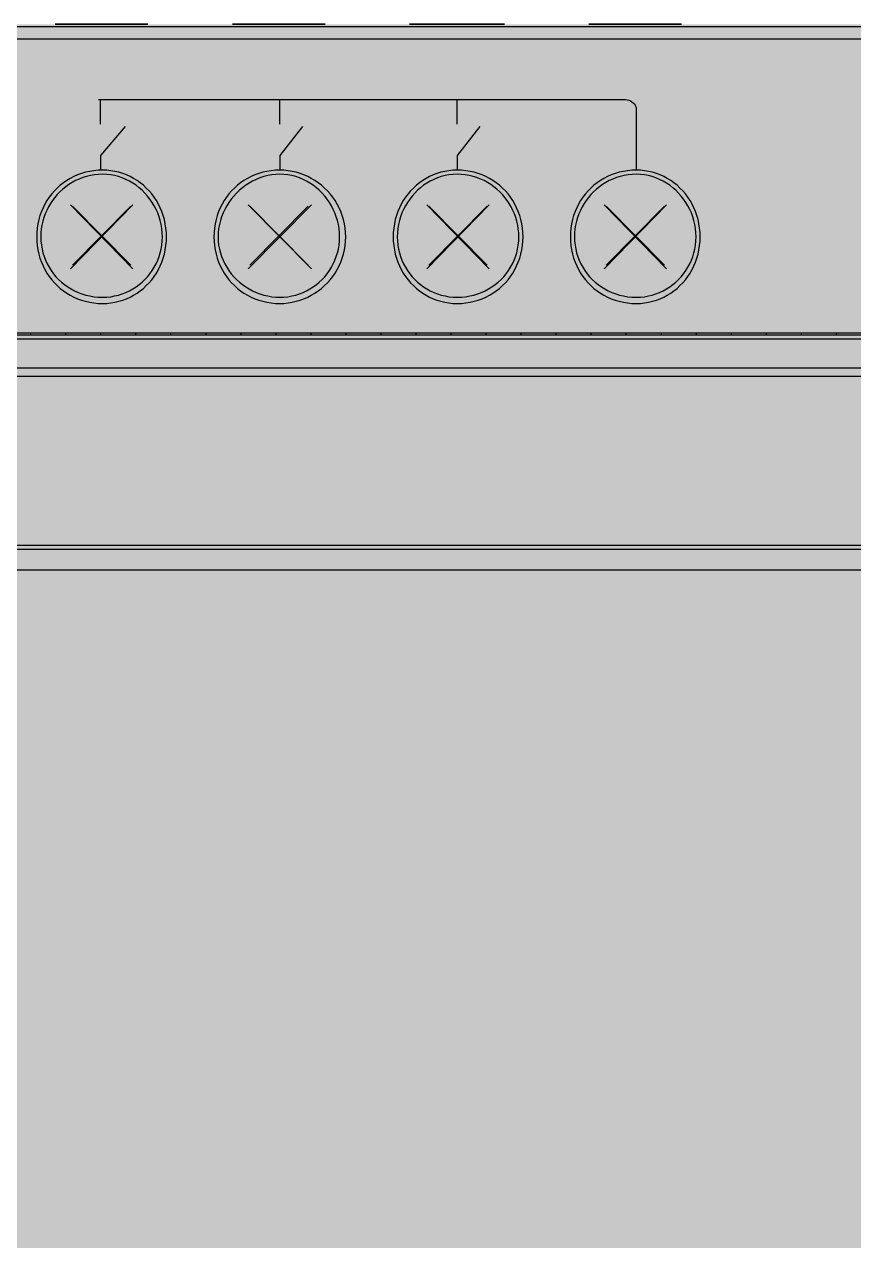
# Model space of a CAD drawing. Header units: millimetres. Extents: x 0 to 966, y -664 to 90.
# Drawn here: x 36.5 to 72, y 38 to 90 of the extents above; entities that cross this region are included whole.
import ezdxf

# ---------------------------------------------------------------- set-up
doc = ezdxf.new("R2010")
doc.units = ezdxf.units.MM
for name, color, linetype in [('HDL_BODY', 7, 'Continuous'), ('HDL_COLOUR', 7, 'Continuous'), ('HDL_DETAIL', 7, 'Continuous'), ('HDL_PRINT', 7, 'Continuous')]:
    doc.layers.add(name, color=color, linetype=linetype)

# ---------------------------------------------------------------- blocks, each defined once
blk = doc.blocks.new('M_MHR17U.1_FRONT')
at = {"layer": 'HDL_BODY', "true_color": 0x202126}
blk.add_hatch(color=250, dxfattribs=at).paths.add_polyline_path([(0, 0), (144, 0), (144, 90), (0, 90)])
at = {"layer": 'HDL_BODY', "true_color": 0x2a2a30}
blk.add_hatch(color=250, dxfattribs=at).paths.add_polyline_path([(0.4, 20.52), (143.6, 20.52), (143.6, 68.31), (0.4, 68.31)])
at = {"layer": 'HDL_COLOUR', "true_color": 0x1a332c}
for points in [[(39.857, 83.763), (39.668, 83.757), (39.483, 83.739), (39.303, 83.71), (39.126, 83.67), (38.954, 83.62), (38.788, 83.559), (38.627, 83.489), (38.471, 83.408), (38.322, 83.319), (38.179, 83.221), (38.042, 83.114), (37.913, 82.999), (37.792, 82.876), (37.678, 82.745), (37.572, 82.608), (37.475, 82.463), (37.386, 82.312), (37.307, 82.155), (37.237, 81.992), (37.177, 81.824), (37.127, 81.65), (37.087, 81.472), (37.059, 81.289), (37.041, 81.102), (37.036, 80.912), (37.041, 80.721), (37.059, 80.534), (37.087, 80.351), (37.127, 80.172), (37.177, 79.998), (37.237, 79.83), (37.307, 79.667), (37.386, 79.51), (37.475, 79.359), (37.572, 79.214), (37.678, 79.077), (37.792, 78.946), (37.913, 78.823), (38.042, 78.708), (38.179, 78.602), (38.322, 78.503), (38.471, 78.414), (38.627, 78.334), (38.788, 78.263), (38.954, 78.203), (39.126, 78.153), (39.303, 78.113), (39.483, 78.084), (39.668, 78.066), (39.857, 78.061), (40.036, 78.066), (40.211, 78.084), (40.384, 78.113), (40.553, 78.153), (40.717, 78.203), (40.878, 78.263), (41.033, 78.334), (41.184, 78.414), (41.329, 78.503), (41.468, 78.602), (41.6, 78.708), (41.727, 78.823), (41.846, 78.946), (41.957, 79.077), (42.061, 79.214), (42.157, 79.359), (42.244, 79.51), (42.323, 79.667), (42.392, 79.83), (42.452, 79.998), (42.501, 80.172), (42.54, 80.351), (42.569, 80.534), (42.586, 80.721), (42.592, 80.912), (42.586, 81.102), (42.569, 81.289), (42.54, 81.472), (42.501, 81.65), (42.452, 81.824), (42.392, 81.992), (42.323, 82.155), (42.244, 82.312), (42.157, 82.463), (42.061, 82.608), (41.957, 82.745), (41.846, 82.876), (41.727, 82.999), (41.6, 83.114), (41.468, 83.221), (41.329, 83.319), (41.184, 83.408), (41.033, 83.489), (40.878, 83.559), (40.717, 83.62), (40.553, 83.67), (40.384, 83.71), (40.211, 83.739), (40.036, 83.757), (39.857, 83.763)], [(47.44, 83.763), (47.252, 83.757), (47.067, 83.739), (46.886, 83.71), (46.709, 83.67), (46.538, 83.62), (46.371, 83.559), (46.21, 83.489), (46.054, 83.408), (45.905, 83.319), (45.762, 83.221), (45.625, 83.114), (45.496, 82.999), (45.375, 82.876), (45.261, 82.745), (45.155, 82.608), (45.058, 82.463), (44.969, 82.312), (44.89, 82.155), (44.82, 81.992), (44.76, 81.824), (44.71, 81.65), (44.671, 81.472), (44.642, 81.289), (44.625, 81.102), (44.619, 80.912), (44.625, 80.721), (44.642, 80.534), (44.671, 80.351), (44.71, 80.172), (44.76, 79.998), (44.82, 79.83), (44.89, 79.667), (44.969, 79.51), (45.058, 79.359), (45.155, 79.214), (45.261, 79.077), (45.375, 78.946), (45.496, 78.823), (45.625, 78.708), (45.762, 78.602), (45.905, 78.503), (46.054, 78.414), (46.21, 78.334), (46.371, 78.263), (46.538, 78.203), (46.709, 78.153), (46.886, 78.113), (47.067, 78.084), (47.252, 78.066), (47.44, 78.061), (47.619, 78.066), (47.796, 78.084), (47.971, 78.113), (48.142, 78.153), (48.31, 78.203), (48.474, 78.263), (48.634, 78.334), (48.788, 78.414), (48.938, 78.503), (49.082, 78.602), (49.22, 78.708), (49.352, 78.823), (49.476, 78.946), (49.593, 79.077), (49.702, 79.214), (49.803, 79.359), (49.895, 79.51), (49.978, 79.667), (50.051, 79.83), (50.115, 79.998), (50.167, 80.172), (50.209, 80.351), (50.24, 80.534), (50.258, 80.721), (50.264, 80.912), (50.258, 81.102), (50.24, 81.289), (50.209, 81.472), (50.167, 81.65), (50.115, 81.824), (50.051, 81.992), (49.978, 82.155), (49.895, 82.312), (49.803, 82.463), (49.702, 82.608), (49.593, 82.745), (49.476, 82.876), (49.352, 82.999), (49.22, 83.114), (49.082, 83.221), (48.938, 83.319), (48.788, 83.408), (48.634, 83.489), (48.474, 83.559), (48.31, 83.62), (48.142, 83.67), (47.971, 83.71), (47.796, 83.739), (47.619, 83.757), (47.44, 83.763)], [(55.026, 83.763), (54.848, 83.757), (54.672, 83.739), (54.499, 83.71), (54.331, 83.67), (54.166, 83.62), (54.005, 83.559), (53.85, 83.489), (53.699, 83.408), (53.555, 83.319), (53.415, 83.221), (53.283, 83.114), (53.157, 82.999), (53.038, 82.876), (52.926, 82.745), (52.822, 82.608), (52.726, 82.463), (52.639, 82.312), (52.56, 82.155), (52.491, 81.992), (52.432, 81.824), (52.382, 81.65), (52.343, 81.472), (52.314, 81.289), (52.297, 81.102), (52.291, 80.912), (52.297, 80.721), (52.314, 80.534), (52.343, 80.351), (52.382, 80.172), (52.432, 79.998), (52.491, 79.83), (52.56, 79.667), (52.639, 79.51), (52.726, 79.359), (52.822, 79.214), (52.926, 79.077), (53.038, 78.946), (53.157, 78.823), (53.283, 78.708), (53.415, 78.602), (53.555, 78.503), (53.699, 78.414), (53.85, 78.334), (54.005, 78.263), (54.166, 78.203), (54.331, 78.153), (54.499, 78.113), (54.672, 78.084), (54.848, 78.066), (55.026, 78.061), (55.215, 78.066), (55.4, 78.084), (55.581, 78.113), (55.757, 78.153), (55.929, 78.203), (56.095, 78.263), (56.257, 78.334), (56.412, 78.414), (56.562, 78.503), (56.705, 78.602), (56.841, 78.708), (56.97, 78.823), (57.092, 78.946), (57.206, 79.077), (57.311, 79.214), (57.409, 79.359), (57.497, 79.51), (57.576, 79.667), (57.646, 79.83), (57.706, 79.998), (57.756, 80.172), (57.796, 80.351), (57.824, 80.534), (57.842, 80.721), (57.848, 80.912), (57.842, 81.102), (57.824, 81.289), (57.796, 81.472), (57.756, 81.65), (57.706, 81.824), (57.646, 81.992), (57.576, 82.155), (57.497, 82.312), (57.409, 82.463), (57.311, 82.608), (57.206, 82.745), (57.092, 82.876), (56.97, 82.999), (56.841, 83.114), (56.705, 83.221), (56.562, 83.319), (56.412, 83.408), (56.257, 83.489), (56.095, 83.559), (55.929, 83.62), (55.757, 83.67), (55.581, 83.71), (55.4, 83.739), (55.215, 83.757), (55.026, 83.763)], [(62.696, 83.763), (62.507, 83.757), (62.322, 83.739), (62.141, 83.71), (61.965, 83.67), (61.793, 83.62), (61.626, 83.559), (61.465, 83.489), (61.31, 83.408), (61.16, 83.319), (61.017, 83.221), (60.881, 83.114), (60.752, 82.999), (60.63, 82.876), (60.516, 82.745), (60.411, 82.608), (60.313, 82.463), (60.225, 82.312), (60.145, 82.155), (60.075, 81.992), (60.015, 81.824), (59.966, 81.65), (59.926, 81.472), (59.898, 81.289), (59.88, 81.102), (59.874, 80.912), (59.88, 80.721), (59.898, 80.534), (59.926, 80.351), (59.966, 80.172), (60.015, 79.998), (60.075, 79.83), (60.145, 79.667), (60.225, 79.51), (60.313, 79.359), (60.411, 79.214), (60.516, 79.077), (60.63, 78.946), (60.752, 78.823), (60.881, 78.708), (61.017, 78.602), (61.16, 78.503), (61.31, 78.414), (61.465, 78.334), (61.626, 78.263), (61.793, 78.203), (61.965, 78.153), (62.141, 78.113), (62.322, 78.084), (62.507, 78.066), (62.696, 78.061), (62.874, 78.066), (63.05, 78.084), (63.223, 78.113), (63.391, 78.153), (63.556, 78.203), (63.716, 78.263), (63.872, 78.334), (64.022, 78.414), (64.167, 78.503), (64.306, 78.602), (64.439, 78.708), (64.565, 78.823), (64.684, 78.946), (64.796, 79.077), (64.9, 79.214), (64.996, 79.359), (65.083, 79.51), (65.162, 79.667), (65.231, 79.83), (65.29, 79.998), (65.34, 80.172), (65.379, 80.351), (65.407, 80.534), (65.425, 80.721), (65.431, 80.912), (65.425, 81.102), (65.407, 81.289), (65.379, 81.472), (65.34, 81.65), (65.29, 81.824), (65.231, 81.992), (65.162, 82.155), (65.083, 82.312), (64.996, 82.463), (64.9, 82.608), (64.796, 82.745), (64.684, 82.876), (64.565, 82.999), (64.439, 83.114), (64.306, 83.221), (64.167, 83.319), (64.022, 83.408), (63.872, 83.489), (63.716, 83.559), (63.556, 83.62), (63.391, 83.67), (63.223, 83.71), (63.05, 83.739), (62.874, 83.757), (62.696, 83.763)], [(39.857, 83.585), (39.679, 83.579), (39.505, 83.562), (39.334, 83.533), (39.168, 83.494), (39.007, 83.444), (38.85, 83.384), (38.699, 83.315), (38.553, 83.237), (38.413, 83.15), (38.279, 83.055), (38.151, 82.951), (38.031, 82.841), (37.917, 82.723), (37.81, 82.599), (37.711, 82.469), (37.62, 82.332), (37.538, 82.19), (37.464, 82.044), (37.399, 81.892), (37.343, 81.737), (37.296, 81.578), (37.259, 81.415), (37.233, 81.25), (37.217, 81.082), (37.211, 80.912), (37.217, 80.735), (37.235, 80.561), (37.263, 80.391), (37.303, 80.225), (37.354, 80.064), (37.414, 79.907), (37.485, 79.755), (37.564, 79.608), (37.654, 79.468), (37.752, 79.333), (37.858, 79.206), (37.973, 79.085), (38.095, 78.972), (38.225, 78.867), (38.362, 78.77), (38.506, 78.681), (38.656, 78.602), (38.812, 78.531), (38.974, 78.471), (39.141, 78.421), (39.313, 78.381), (39.49, 78.352), (39.672, 78.334), (39.857, 78.328), (40.032, 78.334), (40.204, 78.352), (40.372, 78.381), (40.536, 78.421), (40.697, 78.471), (40.852, 78.531), (41.002, 78.602), (41.147, 78.681), (41.287, 78.77), (41.42, 78.867), (41.546, 78.972), (41.666, 79.085), (41.778, 79.206), (41.882, 79.333), (41.979, 79.468), (42.066, 79.608), (42.145, 79.755), (42.215, 79.907), (42.275, 80.064), (42.325, 80.225), (42.364, 80.391), (42.393, 80.561), (42.411, 80.735), (42.416, 80.912), (42.411, 81.089), (42.393, 81.264), (42.364, 81.436), (42.325, 81.605), (42.275, 81.77), (42.215, 81.931), (42.145, 82.087), (42.066, 82.238), (41.979, 82.384), (41.882, 82.524), (41.778, 82.657), (41.666, 82.783), (41.546, 82.902), (41.42, 83.013), (41.287, 83.115), (41.147, 83.209), (41.002, 83.293), (40.852, 83.368), (40.697, 83.432), (40.536, 83.486), (40.372, 83.529), (40.204, 83.56), (40.032, 83.579), (39.857, 83.585)], [(47.44, 83.585), (47.265, 83.579), (47.092, 83.56), (46.922, 83.529), (46.755, 83.486), (46.591, 83.432), (46.432, 83.368), (46.277, 83.293), (46.128, 83.209), (45.984, 83.115), (45.846, 83.013), (45.714, 82.902), (45.59, 82.783), (45.472, 82.657), (45.363, 82.524), (45.262, 82.384), (45.169, 82.238), (45.086, 82.087), (45.012, 81.931), (44.948, 81.77), (44.895, 81.605), (44.853, 81.436), (44.822, 81.264), (44.804, 81.089), (44.797, 80.912), (44.804, 80.735), (44.822, 80.561), (44.853, 80.391), (44.895, 80.225), (44.948, 80.064), (45.012, 79.907), (45.086, 79.755), (45.169, 79.608), (45.262, 79.468), (45.363, 79.333), (45.472, 79.206), (45.59, 79.085), (45.714, 78.972), (45.846, 78.867), (45.984, 78.77), (46.128, 78.681), (46.277, 78.602), (46.432, 78.531), (46.591, 78.471), (46.755, 78.421), (46.922, 78.381), (47.092, 78.352), (47.265, 78.334), (47.44, 78.328), (47.615, 78.334), (47.787, 78.352), (47.955, 78.381), (48.12, 78.421), (48.28, 78.471), (48.435, 78.531), (48.586, 78.602), (48.731, 78.681), (48.87, 78.77), (49.003, 78.867), (49.129, 78.972), (49.249, 79.085), (49.361, 79.206), (49.465, 79.333), (49.562, 79.468), (49.649, 79.608), (49.728, 79.755), (49.798, 79.907), (49.858, 80.064), (49.908, 80.225), (49.947, 80.391), (49.976, 80.561), (49.994, 80.735), (50, 80.912), (49.994, 81.089), (49.976, 81.264), (49.947, 81.436), (49.908, 81.605), (49.858, 81.77), (49.798, 81.931), (49.728, 82.087), (49.649, 82.238), (49.562, 82.384), (49.465, 82.524), (49.361, 82.657), (49.249, 82.783), (49.129, 82.902), (49.003, 83.013), (48.87, 83.115), (48.731, 83.209), (48.586, 83.293), (48.435, 83.368), (48.28, 83.432), (48.12, 83.486), (47.955, 83.529), (47.787, 83.56), (47.615, 83.579), (47.44, 83.585)], [(55.026, 83.585), (54.851, 83.579), (54.679, 83.56), (54.51, 83.529), (54.346, 83.486), (54.185, 83.432), (54.03, 83.368), (53.879, 83.293), (53.734, 83.209), (53.595, 83.115), (53.462, 83.013), (53.336, 82.902), (53.216, 82.783), (53.104, 82.657), (53, 82.524), (52.904, 82.384), (52.816, 82.238), (52.737, 82.087), (52.668, 81.931), (52.608, 81.77), (52.558, 81.605), (52.519, 81.436), (52.49, 81.264), (52.473, 81.089), (52.467, 80.912), (52.473, 80.735), (52.49, 80.561), (52.519, 80.391), (52.558, 80.225), (52.608, 80.064), (52.668, 79.907), (52.737, 79.755), (52.816, 79.608), (52.904, 79.468), (53, 79.333), (53.104, 79.206), (53.216, 79.085), (53.336, 78.972), (53.462, 78.867), (53.595, 78.77), (53.734, 78.681), (53.879, 78.602), (54.03, 78.531), (54.185, 78.471), (54.346, 78.421), (54.51, 78.381), (54.679, 78.352), (54.851, 78.334), (55.026, 78.328), (55.211, 78.334), (55.393, 78.352), (55.57, 78.381), (55.742, 78.421), (55.909, 78.471), (56.071, 78.531), (56.227, 78.602), (56.377, 78.681), (56.52, 78.77), (56.657, 78.867), (56.787, 78.972), (56.909, 79.085), (57.023, 79.206), (57.13, 79.333), (57.228, 79.468), (57.316, 79.608), (57.396, 79.755), (57.467, 79.907), (57.527, 80.063), (57.577, 80.225), (57.617, 80.391), (57.646, 80.561), (57.663, 80.735), (57.669, 80.912), (57.664, 81.082), (57.647, 81.25), (57.621, 81.415), (57.584, 81.578), (57.538, 81.737), (57.482, 81.892), (57.417, 82.044), (57.343, 82.19), (57.261, 82.332), (57.17, 82.468), (57.071, 82.599), (56.965, 82.723), (56.851, 82.841), (56.731, 82.951), (56.603, 83.055), (56.469, 83.15), (56.329, 83.237), (56.184, 83.315), (56.032, 83.384), (55.876, 83.444), (55.715, 83.494), (55.549, 83.533), (55.378, 83.562), (55.204, 83.579), (55.026, 83.585)], [(62.696, 83.585), (62.518, 83.579), (62.343, 83.562), (62.173, 83.533), (62.007, 83.494), (61.846, 83.444), (61.689, 83.384), (61.538, 83.315), (61.392, 83.237), (61.252, 83.15), (61.118, 83.055), (60.99, 82.951), (60.869, 82.841), (60.755, 82.723), (60.649, 82.599), (60.55, 82.468), (60.459, 82.332), (60.377, 82.19), (60.303, 82.044), (60.237, 81.892), (60.181, 81.737), (60.135, 81.578), (60.098, 81.415), (60.072, 81.25), (60.055, 81.082), (60.05, 80.912), (60.056, 80.735), (60.073, 80.561), (60.102, 80.391), (60.142, 80.225), (60.192, 80.063), (60.253, 79.907), (60.323, 79.755), (60.403, 79.608), (60.492, 79.468), (60.59, 79.333), (60.697, 79.206), (60.811, 79.085), (60.934, 78.972), (61.064, 78.867), (61.201, 78.77), (61.344, 78.681), (61.495, 78.602), (61.651, 78.531), (61.813, 78.471), (61.98, 78.421), (62.152, 78.381), (62.329, 78.352), (62.51, 78.334), (62.696, 78.328), (62.871, 78.334), (63.042, 78.352), (63.211, 78.381), (63.375, 78.421), (63.535, 78.471), (63.691, 78.531), (63.841, 78.602), (63.986, 78.681), (64.125, 78.77), (64.258, 78.867), (64.385, 78.972), (64.504, 79.085), (64.617, 79.206), (64.721, 79.333), (64.817, 79.468), (64.905, 79.608), (64.984, 79.755), (65.054, 79.907), (65.114, 80.063), (65.163, 80.225), (65.203, 80.391), (65.232, 80.561), (65.249, 80.735), (65.255, 80.912), (65.249, 81.089), (65.232, 81.264), (65.203, 81.436), (65.163, 81.605), (65.114, 81.77), (65.054, 81.931), (64.984, 82.087), (64.905, 82.238), (64.817, 82.384), (64.721, 82.524), (64.617, 82.657), (64.504, 82.783), (64.385, 82.902), (64.258, 83.013), (64.125, 83.115), (63.986, 83.209), (63.841, 83.293), (63.691, 83.368), (63.535, 83.432), (63.375, 83.486), (63.211, 83.529), (63.042, 83.56), (62.871, 83.579), (62.696, 83.585)]]:
    blk.add_hatch(color=250, dxfattribs=at).paths.add_polyline_path(points)
at = {"layer": 'HDL_COLOUR', "true_color": 0x9ea4a8}
for points in [[(41.759, 80.912), (41.742, 81.172), (41.692, 81.428), (41.611, 81.675), (41.498, 81.909), (41.357, 82.126), (41.189, 82.323), (40.998, 82.495), (40.786, 82.64), (40.558, 82.755), (40.317, 82.839), (40.068, 82.89), (39.814, 82.907), (39.56, 82.89), (39.31, 82.839), (39.07, 82.755), (38.841, 82.64), (38.63, 82.495), (38.439, 82.323), (38.271, 82.126), (38.13, 81.909), (38.017, 81.675), (37.935, 81.428), (37.886, 81.172), (37.869, 80.912), (37.886, 80.651), (37.935, 80.395), (38.017, 80.148), (38.13, 79.914), (38.271, 79.697), (38.439, 79.5), (38.63, 79.328), (38.841, 79.183), (39.07, 79.068), (39.31, 78.984), (39.56, 78.933), (39.814, 78.916), (40.068, 78.933), (40.317, 78.984), (40.558, 79.068), (40.786, 79.183), (40.998, 79.328), (41.189, 79.5), (41.357, 79.697), (41.498, 79.914), (41.611, 80.148), (41.692, 80.395), (41.742, 80.651)], [(41.636, 80.957), (41.62, 81.197), (41.574, 81.433), (41.497, 81.661), (41.392, 81.877), (41.259, 82.077), (41.102, 82.258), (40.923, 82.416), (40.725, 82.55), (40.511, 82.657), (40.285, 82.734), (40.052, 82.781), (39.814, 82.797), (39.576, 82.781), (39.342, 82.734), (39.117, 82.657), (38.903, 82.55), (38.705, 82.416), (38.526, 82.258), (38.368, 82.077), (38.236, 81.877), (38.131, 81.661), (38.054, 81.433), (38.008, 81.197), (37.992, 80.957), (38.008, 80.717), (38.054, 80.48), (38.131, 80.253), (38.236, 80.037), (38.368, 79.837), (38.526, 79.656), (38.705, 79.497), (38.903, 79.363), (39.117, 79.257), (39.342, 79.179), (39.576, 79.132), (39.814, 79.117), (40.052, 79.132), (40.285, 79.179), (40.511, 79.257), (40.725, 79.363), (40.923, 79.497), (41.102, 79.656), (41.259, 79.837), (41.392, 80.037), (41.497, 80.253), (41.574, 80.48), (41.62, 80.717)], [(49.418, 80.912), (49.401, 81.172), (49.35, 81.428), (49.267, 81.675), (49.153, 81.909), (49.009, 82.126), (48.839, 82.323), (48.644, 82.495), (48.43, 82.64), (48.198, 82.755), (47.953, 82.839), (47.7, 82.89), (47.442, 82.907), (47.184, 82.89), (46.93, 82.839), (46.685, 82.755), (46.454, 82.64), (46.239, 82.495), (46.044, 82.323), (45.874, 82.126), (45.73, 81.909), (45.616, 81.675), (45.533, 81.428), (45.483, 81.172), (45.466, 80.912), (45.483, 80.651), (45.533, 80.395), (45.616, 80.148), (45.73, 79.914), (45.874, 79.697), (46.044, 79.5), (46.239, 79.328), (46.454, 79.183), (46.685, 79.068), (46.93, 78.984), (47.184, 78.933), (47.442, 78.916), (47.7, 78.933), (47.953, 78.984), (48.198, 79.068), (48.43, 79.183), (48.644, 79.328), (48.839, 79.5), (49.009, 79.697), (49.153, 79.914), (49.267, 80.148), (49.35, 80.395), (49.401, 80.651)], [(49.219, 80.957), (49.204, 81.197), (49.157, 81.433), (49.081, 81.661), (48.975, 81.877), (48.843, 82.077), (48.686, 82.258), (48.507, 82.416), (48.309, 82.55), (48.095, 82.657), (47.87, 82.734), (47.636, 82.781), (47.398, 82.797), (47.161, 82.781), (46.927, 82.734), (46.702, 82.657), (46.488, 82.55), (46.29, 82.416), (46.111, 82.258), (45.954, 82.077), (45.822, 81.877), (45.716, 81.661), (45.64, 81.433), (45.593, 81.197), (45.578, 80.957), (45.593, 80.717), (45.64, 80.48), (45.716, 80.253), (45.822, 80.037), (45.954, 79.837), (46.111, 79.656), (46.29, 79.497), (46.488, 79.363), (46.702, 79.257), (46.927, 79.179), (47.161, 79.132), (47.398, 79.117), (47.636, 79.132), (47.87, 79.179), (48.095, 79.257), (48.309, 79.363), (48.507, 79.497), (48.686, 79.656), (48.843, 79.837), (48.975, 80.037), (49.081, 80.253), (49.157, 80.48), (49.204, 80.717)], [(57.014, 80.912), (56.997, 81.172), (56.948, 81.428), (56.866, 81.675), (56.754, 81.909), (56.612, 82.126), (56.445, 82.323), (56.253, 82.495), (56.042, 82.64), (55.814, 82.755), (55.573, 82.839), (55.323, 82.89), (55.069, 82.907), (54.816, 82.89), (54.566, 82.839), (54.325, 82.755), (54.097, 82.64), (53.885, 82.495), (53.694, 82.323), (53.526, 82.126), (53.385, 81.909), (53.273, 81.675), (53.191, 81.428), (53.141, 81.172), (53.125, 80.912), (53.141, 80.651), (53.191, 80.395), (53.273, 80.148), (53.385, 79.914), (53.526, 79.697), (53.694, 79.5), (53.885, 79.328), (54.097, 79.183), (54.325, 79.068), (54.566, 78.984), (54.816, 78.933), (55.069, 78.916), (55.323, 78.933), (55.573, 78.984), (55.814, 79.068), (56.042, 79.183), (56.253, 79.328), (56.445, 79.5), (56.612, 79.697), (56.754, 79.914), (56.866, 80.148), (56.948, 80.395), (56.997, 80.651)], [(56.889, 80.957), (56.873, 81.197), (56.827, 81.433), (56.75, 81.661), (56.645, 81.877), (56.512, 82.077), (56.355, 82.258), (56.176, 82.416), (55.978, 82.55), (55.765, 82.657), (55.539, 82.734), (55.306, 82.781), (55.068, 82.797), (54.83, 82.781), (54.597, 82.734), (54.371, 82.657), (54.157, 82.55), (53.959, 82.416), (53.78, 82.258), (53.623, 82.077), (53.491, 81.877), (53.386, 81.661), (53.309, 81.433), (53.263, 81.197), (53.247, 80.957), (53.263, 80.717), (53.309, 80.48), (53.386, 80.253), (53.491, 80.037), (53.623, 79.837), (53.78, 79.656), (53.959, 79.497), (54.157, 79.363), (54.371, 79.257), (54.597, 79.179), (54.83, 79.132), (55.068, 79.117), (55.306, 79.132), (55.539, 79.179), (55.765, 79.257), (55.978, 79.363), (56.176, 79.497), (56.355, 79.656), (56.512, 79.837), (56.645, 80.037), (56.75, 80.253), (56.827, 80.48), (56.873, 80.717)], [(64.597, 80.912), (64.581, 81.172), (64.531, 81.428), (64.449, 81.675), (64.337, 81.909), (64.195, 82.126), (64.028, 82.323), (63.836, 82.495), (63.625, 82.64), (63.397, 82.755), (63.156, 82.839), (62.906, 82.89), (62.652, 82.907), (62.399, 82.89), (62.149, 82.839), (61.908, 82.755), (61.68, 82.64), (61.469, 82.495), (61.277, 82.323), (61.11, 82.126), (60.968, 81.909), (60.856, 81.675), (60.774, 81.428), (60.724, 81.172), (60.708, 80.912), (60.724, 80.651), (60.774, 80.395), (60.856, 80.148), (60.968, 79.914), (61.11, 79.697), (61.277, 79.5), (61.469, 79.328), (61.68, 79.183), (61.908, 79.068), (62.149, 78.984), (62.399, 78.933), (62.652, 78.916), (62.906, 78.933), (63.156, 78.984), (63.397, 79.068), (63.625, 79.183), (63.836, 79.328), (64.028, 79.5), (64.195, 79.697), (64.337, 79.914), (64.449, 80.148), (64.531, 80.395), (64.581, 80.651)], [(64.474, 80.957), (64.459, 81.197), (64.412, 81.433), (64.336, 81.661), (64.23, 81.877), (64.098, 82.077), (63.941, 82.258), (63.762, 82.416), (63.563, 82.55), (63.35, 82.657), (63.124, 82.734), (62.89, 82.781), (62.652, 82.797), (62.415, 82.781), (62.181, 82.734), (61.955, 82.657), (61.742, 82.55), (61.543, 82.416), (61.364, 82.258), (61.207, 82.077), (61.075, 81.877), (60.969, 81.661), (60.893, 81.433), (60.846, 81.197), (60.831, 80.957), (60.846, 80.716), (60.893, 80.48), (60.969, 80.253), (61.075, 80.037), (61.207, 79.837), (61.364, 79.656), (61.543, 79.497), (61.742, 79.363), (61.955, 79.257), (62.181, 79.179), (62.415, 79.132), (62.652, 79.117), (62.89, 79.132), (63.124, 79.179), (63.35, 79.257), (63.563, 79.363), (63.762, 79.497), (63.941, 79.656), (64.098, 79.837), (64.23, 80.037), (64.336, 80.253), (64.412, 80.48), (64.459, 80.716)]]:
    blk.add_hatch(color=253, dxfattribs=at).paths.add_polyline_path(points)
at = {"layer": 'HDL_PRINT', "true_color": 0xdee1e9}
h = blk.add_hatch(color=254, dxfattribs=at)
h.paths.add_polyline_path([(40.036, 72.536), (40.036, 72.981), (39.152, 72.981), (39.152, 73.249), (40.036, 74.584), (40.211, 74.584), (40.211, 73.249), (40.476, 73.249), (40.476, 72.981), (40.211, 72.981), (40.211, 72.536), (40.036, 72.536)])
h.paths.add_polyline_path([(40.036, 73.249), (40.036, 74.139), (39.327, 73.249), (40.036, 73.249)])
for points in [[(46.735, 73.068), (47, 73.068), (47.005, 73.031), (47.019, 72.993), (47.042, 72.955), (47.07, 72.916), (47.104, 72.878), (47.14, 72.839), (47.178, 72.801), (47.215, 72.768), (47.253, 72.745), (47.29, 72.73), (47.328, 72.72), (47.366, 72.715), (47.403, 72.714), (47.44, 72.713), (47.478, 72.714), (47.517, 72.715), (47.555, 72.72), (47.593, 72.73), (47.63, 72.745), (47.668, 72.768), (47.705, 72.801), (47.738, 72.838), (47.771, 72.882), (47.801, 72.93), (47.828, 72.979), (47.851, 73.029), (47.868, 73.077), (47.88, 73.121), (47.884, 73.158), (47.88, 73.221), (47.868, 73.277), (47.851, 73.326), (47.828, 73.37), (47.801, 73.41), (47.771, 73.447), (47.738, 73.482), (47.705, 73.516), (47.668, 73.554), (47.63, 73.59), (47.593, 73.623), (47.555, 73.651), (47.517, 73.674), (47.478, 73.688), (47.44, 73.694), (47.403, 73.689), (47.366, 73.676), (47.328, 73.658), (47.29, 73.639), (47.253, 73.621), (47.215, 73.609), (47.178, 73.604), (47.145, 73.598), (47.119, 73.584), (47.099, 73.562), (47.079, 73.534), (47.058, 73.501), (47.033, 73.464), (47, 73.426), (46.824, 73.516), (47, 74.584), (47.97, 74.584), (47.97, 74.316), (47.178, 74.316), (47.089, 73.781), (47.132, 73.814), (47.182, 73.838), (47.237, 73.854), (47.294, 73.864), (47.348, 73.869), (47.398, 73.871), (47.44, 73.871), (47.507, 73.867), (47.572, 73.856), (47.635, 73.838), (47.695, 73.815), (47.751, 73.788), (47.802, 73.758), (47.846, 73.726), (47.884, 73.694), (47.939, 73.661), (47.987, 73.622), (48.029, 73.578), (48.065, 73.529), (48.094, 73.478), (48.117, 73.423), (48.133, 73.366), (48.142, 73.308), (48.145, 73.249), (48.142, 73.189), (48.134, 73.129), (48.12, 73.069), (48.102, 73.01), (48.08, 72.95), (48.055, 72.891), (48.028, 72.832), (47.999, 72.772), (47.97, 72.713), (47.911, 72.683), (47.853, 72.655), (47.794, 72.627), (47.735, 72.602), (47.677, 72.58), (47.618, 72.562), (47.559, 72.548), (47.5, 72.539), (47.44, 72.536), (47.374, 72.536), (47.31, 72.537), (47.247, 72.54), (47.188, 72.547), (47.132, 72.557), (47.081, 72.573), (47.037, 72.594), (47, 72.623), (46.947, 72.679), (46.906, 72.73), (46.873, 72.778), (46.846, 72.823), (46.824, 72.868), (46.804, 72.913), (46.784, 72.961), (46.762, 73.012), (46.735, 73.068)], [(62.08, 72.536), (62.08, 74.584), (62.344, 74.584), (62.344, 72.713), (63.315, 72.713), (63.315, 72.536), (62.08, 72.536)]]:
    blk.add_hatch(color=254, dxfattribs=at).paths.add_polyline_path(points)
h = blk.add_hatch(color=254, dxfattribs=at)
h.paths.add_polyline_path([(55.642, 74.049), (55.467, 74.049), (55.429, 74.093), (55.404, 74.135), (55.389, 74.173), (55.381, 74.202), (55.378, 74.222), (55.377, 74.229), (55.339, 74.261), (55.301, 74.284), (55.264, 74.3), (55.226, 74.309), (55.188, 74.314), (55.151, 74.316), (55.113, 74.316), (55.069, 74.316), (55.025, 74.316), (54.981, 74.316), (54.937, 74.316), (54.892, 74.316), (54.848, 74.316), (54.843, 74.279), (54.828, 74.241), (54.807, 74.203), (54.779, 74.164), (54.746, 74.126), (54.71, 74.087), (54.672, 74.049), (54.672, 74.012), (54.672, 73.967), (54.672, 73.916), (54.672, 73.86), (54.672, 73.799), (54.672, 73.736), (54.672, 73.67), (54.672, 73.604), (54.677, 73.637), (54.692, 73.663), (54.714, 73.684), (54.742, 73.703), (54.775, 73.723), (54.811, 73.748), (54.848, 73.781), (54.886, 73.786), (54.924, 73.799), (54.962, 73.816), (55, 73.836), (55.038, 73.853), (55.075, 73.866), (55.113, 73.871), (55.178, 73.867), (55.243, 73.856), (55.306, 73.838), (55.366, 73.815), (55.422, 73.788), (55.472, 73.758), (55.516, 73.726), (55.553, 73.694), (55.583, 73.634), (55.612, 73.575), (55.639, 73.516), (55.664, 73.456), (55.686, 73.396), (55.705, 73.337), (55.719, 73.277), (55.728, 73.218), (55.732, 73.158), (55.731, 73.121), (55.73, 73.077), (55.727, 73.029), (55.72, 72.979), (55.71, 72.93), (55.694, 72.882), (55.672, 72.838), (55.642, 72.801), (55.604, 72.763), (55.566, 72.725), (55.529, 72.687), (55.491, 72.649), (55.453, 72.611), (55.415, 72.573), (55.377, 72.536), (55.339, 72.531), (55.301, 72.518), (55.264, 72.5), (55.226, 72.481), (55.188, 72.464), (55.151, 72.451), (55.113, 72.446), (55.036, 72.448), (54.964, 72.456), (54.898, 72.47), (54.837, 72.489), (54.782, 72.513), (54.732, 72.542), (54.687, 72.577), (54.647, 72.617), (54.612, 72.663), (54.583, 72.713), (54.535, 72.769), (54.497, 72.83), (54.467, 72.895), (54.445, 72.964), (54.429, 73.036), (54.418, 73.111), (54.412, 73.188), (54.409, 73.266), (54.407, 73.346), (54.407, 73.426), (54.409, 73.543), (54.415, 73.652), (54.425, 73.752), (54.438, 73.845), (54.454, 73.931), (54.472, 74.01), (54.492, 74.083), (54.513, 74.149), (54.536, 74.21), (54.559, 74.266), (54.583, 74.316), (54.642, 74.372), (54.701, 74.422), (54.76, 74.465), (54.819, 74.501), (54.878, 74.531), (54.937, 74.554), (54.995, 74.571), (55.054, 74.581), (55.113, 74.584), (55.174, 74.58), (55.229, 74.568), (55.278, 74.551), (55.322, 74.528), (55.362, 74.501), (55.398, 74.471), (55.433, 74.439), (55.467, 74.406), (55.525, 74.373), (55.568, 74.338), (55.599, 74.301), (55.62, 74.261), (55.633, 74.217), (55.64, 74.168), (55.642, 74.112), (55.642, 74.049)])
h.paths.add_polyline_path([(54.672, 73.158), (54.672, 73.12), (54.674, 73.082), (54.679, 73.044), (54.689, 73.006), (54.705, 72.967), (54.728, 72.929), (54.761, 72.891), (54.768, 72.884), (54.784, 72.864), (54.804, 72.835), (54.825, 72.798), (54.841, 72.757), (54.848, 72.713), (54.892, 72.713), (54.937, 72.713), (54.981, 72.713), (55.025, 72.713), (55.069, 72.713), (55.113, 72.713), (55.151, 72.714), (55.188, 72.715), (55.226, 72.72), (55.264, 72.73), (55.301, 72.745), (55.339, 72.768), (55.377, 72.801), (55.407, 72.835), (55.429, 72.87), (55.445, 72.907), (55.456, 72.947), (55.462, 72.991), (55.465, 73.04), (55.467, 73.096), (55.467, 73.158), (55.467, 73.221), (55.465, 73.277), (55.462, 73.326), (55.456, 73.37), (55.445, 73.41), (55.429, 73.447), (55.407, 73.482), (55.377, 73.516), (55.339, 73.549), (55.301, 73.572), (55.264, 73.587), (55.226, 73.597), (55.188, 73.601), (55.151, 73.603), (55.113, 73.604), (55.042, 73.603), (54.981, 73.601), (54.928, 73.597), (54.881, 73.587), (54.838, 73.572), (54.799, 73.549), (54.761, 73.516), (54.732, 73.482), (54.71, 73.447), (54.694, 73.41), (54.683, 73.37), (54.677, 73.326), (54.673, 73.277), (54.672, 73.221), (54.672, 73.158)])
at = {"layer": 'HDL_DETAIL', "color": 251, "true_color": 0x52555c}
for points in [[(37.83, 90), (37.838, 90), (37.859, 90), (37.895, 90), (37.944, 90), (38.007, 90), (38.083, 90), (38.172, 90), (38.274, 90), (38.388, 90), (38.514, 90), (38.651, 90), (38.8, 90), (38.918, 90), (39.039, 90), (39.163, 90), (39.29, 90), (39.419, 90), (39.55, 90), (39.682, 90), (39.814, 90), (39.946, 90), (40.078, 90), (40.208, 90), (40.337, 90), (40.464, 90), (40.588, 90), (40.71, 90), (40.827, 90), (40.976, 90), (41.114, 90), (41.24, 90), (41.354, 90), (41.455, 90), (41.544, 90), (41.621, 90), (41.683, 90), (41.733, 90), (41.769, 90), (41.79, 90), (41.797, 90)], [(41.797, 90), (41.79, 90), (41.769, 90), (41.733, 90), (41.683, 90), (41.621, 90), (41.544, 90), (41.455, 90), (41.354, 90), (41.24, 90), (41.114, 90), (40.976, 90), (40.827, 90), (40.71, 90), (40.588, 90), (40.464, 90), (40.337, 90), (40.208, 90), (40.078, 90), (39.946, 90), (39.814, 90), (39.682, 90), (39.55, 90), (39.419, 90), (39.29, 90), (39.163, 90), (39.039, 90), (38.918, 90), (38.8, 90), (38.651, 90), (38.514, 90), (38.388, 90), (38.274, 90), (38.172, 90), (38.083, 90), (38.007, 90), (37.944, 90), (37.895, 90), (37.859, 90), (37.838, 90), (37.83, 90)], [(45.413, 90), (45.421, 90), (45.442, 90), (45.478, 90), (45.527, 90), (45.59, 90), (45.666, 90), (45.755, 90), (45.857, 90), (45.971, 90), (46.097, 90), (46.234, 90), (46.384, 90), (46.501, 90), (46.622, 90), (46.747, 90), (46.874, 90), (47.003, 90), (47.133, 90), (47.265, 90), (47.397, 90), (47.529, 90), (47.661, 90), (47.791, 90), (47.92, 90), (48.047, 90), (48.172, 90), (48.293, 90), (48.41, 90), (48.559, 90), (48.697, 90), (48.823, 90), (48.937, 90), (49.039, 90), (49.128, 90), (49.204, 90), (49.267, 90), (49.316, 90), (49.352, 90), (49.373, 90), (49.381, 90)], [(49.381, 90), (49.373, 90), (49.352, 90), (49.316, 90), (49.267, 90), (49.204, 90), (49.128, 90), (49.039, 90), (48.937, 90), (48.823, 90), (48.697, 90), (48.559, 90), (48.41, 90), (48.293, 90), (48.172, 90), (48.047, 90), (47.92, 90), (47.791, 90), (47.661, 90), (47.529, 90), (47.397, 90), (47.265, 90), (47.133, 90), (47.003, 90), (46.874, 90), (46.747, 90), (46.622, 90), (46.501, 90), (46.384, 90), (46.234, 90), (46.097, 90), (45.971, 90), (45.857, 90), (45.755, 90), (45.666, 90), (45.59, 90), (45.527, 90), (45.478, 90), (45.442, 90), (45.421, 90), (45.413, 90)], [(52.997, 90), (53.006, 90), (53.032, 90), (53.075, 90), (53.134, 90), (53.207, 90), (53.294, 90), (53.394, 90), (53.506, 90), (53.629, 90), (53.763, 90), (53.905, 90), (54.056, 90), (54.173, 90), (54.291, 90), (54.411, 90), (54.532, 90), (54.654, 90), (54.777, 90), (54.901, 90), (55.025, 90), (55.149, 90), (55.272, 90), (55.395, 90), (55.517, 90), (55.639, 90), (55.759, 90), (55.877, 90), (55.993, 90), (56.144, 90), (56.287, 90), (56.42, 90), (56.543, 90), (56.655, 90), (56.755, 90), (56.842, 90), (56.916, 90), (56.974, 90), (57.017, 90), (57.044, 90), (57.053, 90)], [(57.053, 90), (57.044, 90), (57.017, 90), (56.974, 90), (56.916, 90), (56.842, 90), (56.755, 90), (56.655, 90), (56.543, 90), (56.42, 90), (56.287, 90), (56.144, 90), (55.993, 90), (55.877, 90), (55.759, 90), (55.639, 90), (55.517, 90), (55.395, 90), (55.272, 90), (55.149, 90), (55.025, 90), (54.901, 90), (54.777, 90), (54.654, 90), (54.532, 90), (54.411, 90), (54.291, 90), (54.173, 90), (54.056, 90), (53.905, 90), (53.763, 90), (53.629, 90), (53.506, 90), (53.394, 90), (53.294, 90), (53.207, 90), (53.134, 90), (53.075, 90), (53.032, 90), (53.006, 90), (52.997, 90)], [(60.669, 90), (60.676, 90), (60.698, 90), (60.733, 90), (60.783, 90), (60.846, 90), (60.922, 90), (61.011, 90), (61.112, 90), (61.226, 90), (61.352, 90), (61.49, 90), (61.639, 90), (61.757, 90), (61.878, 90), (62.002, 90), (62.129, 90), (62.258, 90), (62.389, 90), (62.52, 90), (62.652, 90), (62.785, 90), (62.916, 90), (63.047, 90), (63.176, 90), (63.303, 90), (63.427, 90), (63.548, 90), (63.666, 90), (63.815, 90), (63.953, 90), (64.079, 90), (64.193, 90), (64.294, 90), (64.383, 90), (64.459, 90), (64.522, 90), (64.572, 90), (64.607, 90), (64.629, 90), (64.636, 90)], [(64.636, 90), (64.629, 90), (64.607, 90), (64.572, 90), (64.522, 90), (64.459, 90), (64.383, 90), (64.294, 90), (64.193, 90), (64.079, 90), (63.953, 90), (63.815, 90), (63.666, 90), (63.548, 90), (63.427, 90), (63.303, 90), (63.176, 90), (63.047, 90), (62.916, 90), (62.785, 90), (62.652, 90), (62.52, 90), (62.389, 90), (62.258, 90), (62.129, 90), (62.002, 90), (61.878, 90), (61.757, 90), (61.639, 90), (61.49, 90), (61.352, 90), (61.226, 90), (61.112, 90), (61.011, 90), (60.922, 90), (60.846, 90), (60.783, 90), (60.733, 90), (60.698, 90), (60.676, 90), (60.669, 90)], [(4.497, 89.91), (139.503, 89.91)], [(5.026, 89.377), (138.973, 89.377)], [(39.681, 86.791), (62.169, 86.791), (62.24, 86.787), (62.31, 86.774), (62.378, 86.753), (62.443, 86.725), (62.503, 86.689), (62.557, 86.647), (62.603, 86.598), (62.642, 86.543), (62.671, 86.482), (62.689, 86.417), (62.696, 86.346), (62.696, 83.763)], [(39.771, 85.723), (39.771, 86.791)], [(47.44, 85.723), (47.44, 86.791)], [(55.026, 85.723), (55.026, 86.791)], [(40.827, 85.633), (39.771, 84.385), (39.771, 83.763)], [(48.41, 85.633), (47.44, 84.385), (47.44, 83.763)], [(55.993, 85.633), (55.026, 84.385), (55.026, 83.763)], [(5.467, 76.812), (138.533, 76.812)], [(5.467, 76.722), (138.533, 76.722)], [(5.467, 76.545), (138.533, 76.545)], [(36.771, 76.812), (36.771, 76.722)], [(38.271, 76.812), (38.271, 76.722)], [(39.771, 76.812), (39.771, 76.722)], [(41.268, 76.812), (41.268, 76.722)], [(42.768, 76.812), (42.768, 76.722)], [(44.268, 76.812), (44.268, 76.722)], [(45.765, 76.812), (45.765, 76.722)], [(47.265, 76.812), (47.265, 76.722)], [(48.764, 76.812), (48.764, 76.722)], [(50.264, 76.812), (50.264, 76.722)], [(51.761, 76.812), (51.761, 76.722)], [(53.261, 76.812), (53.261, 76.722)], [(54.761, 76.812), (54.761, 76.722)], [(56.258, 76.812), (56.258, 76.722)], [(57.758, 76.812), (57.758, 76.722)], [(59.258, 76.812), (59.258, 76.722)], [(60.755, 76.812), (60.755, 76.722)], [(62.255, 76.812), (62.255, 76.722)], [(63.755, 76.812), (63.755, 76.722)], [(65.255, 76.812), (65.255, 76.722)], [(66.752, 76.812), (66.752, 76.722)], [(68.252, 76.812), (68.252, 76.722)], [(69.752, 76.812), (69.752, 76.722)], [(71.249, 76.812), (71.249, 76.722)], [(138.533, 75.297), (5.467, 75.297)], [(138.533, 74.942), (5.467, 74.942)], [(1.234, 67.724), (142.765, 67.724)], [(142.589, 67.544), (1.411, 67.544)], [(142.5, 66.653), (1.499, 66.653)]]:
    blk.add_lwpolyline(points, dxfattribs=at)
for points in [[(39.857, 83.763), (39.668, 83.757), (39.483, 83.739), (39.303, 83.71), (39.126, 83.67), (38.954, 83.62), (38.788, 83.559), (38.627, 83.489), (38.471, 83.408), (38.322, 83.319), (38.179, 83.221), (38.042, 83.114), (37.913, 82.999), (37.792, 82.876), (37.678, 82.745), (37.572, 82.608), (37.475, 82.463), (37.386, 82.312), (37.307, 82.155), (37.237, 81.992), (37.177, 81.824), (37.127, 81.65), (37.087, 81.472), (37.059, 81.289), (37.041, 81.102), (37.036, 80.912), (37.041, 80.721), (37.059, 80.534), (37.087, 80.351), (37.127, 80.172), (37.177, 79.998), (37.237, 79.83), (37.307, 79.667), (37.386, 79.51), (37.475, 79.359), (37.572, 79.214), (37.678, 79.077), (37.792, 78.946), (37.913, 78.823), (38.042, 78.708), (38.179, 78.602), (38.322, 78.503), (38.471, 78.414), (38.627, 78.334), (38.788, 78.263), (38.954, 78.203), (39.126, 78.153), (39.303, 78.113), (39.483, 78.084), (39.668, 78.066), (39.857, 78.061), (40.036, 78.066), (40.211, 78.084), (40.384, 78.113), (40.553, 78.153), (40.717, 78.203), (40.878, 78.263), (41.033, 78.334), (41.184, 78.414), (41.329, 78.503), (41.468, 78.602), (41.6, 78.708), (41.727, 78.823), (41.846, 78.946), (41.957, 79.077), (42.061, 79.214), (42.157, 79.359), (42.244, 79.51), (42.323, 79.667), (42.392, 79.83), (42.452, 79.998), (42.501, 80.172), (42.54, 80.351), (42.569, 80.534), (42.586, 80.721), (42.592, 80.912), (42.586, 81.102), (42.569, 81.289), (42.54, 81.472), (42.501, 81.65), (42.452, 81.824), (42.392, 81.992), (42.323, 82.155), (42.244, 82.312), (42.157, 82.463), (42.061, 82.608), (41.957, 82.745), (41.846, 82.876), (41.727, 82.999), (41.6, 83.114), (41.468, 83.221), (41.329, 83.319), (41.184, 83.408), (41.033, 83.489), (40.878, 83.559), (40.717, 83.62), (40.553, 83.67), (40.384, 83.71), (40.211, 83.739), (40.036, 83.757), (39.857, 83.763)], [(47.44, 83.763), (47.252, 83.757), (47.067, 83.739), (46.886, 83.71), (46.709, 83.67), (46.538, 83.62), (46.371, 83.559), (46.21, 83.489), (46.054, 83.408), (45.905, 83.319), (45.762, 83.221), (45.625, 83.114), (45.496, 82.999), (45.375, 82.876), (45.261, 82.745), (45.155, 82.608), (45.058, 82.463), (44.969, 82.312), (44.89, 82.155), (44.82, 81.992), (44.76, 81.824), (44.71, 81.65), (44.671, 81.472), (44.642, 81.289), (44.625, 81.102), (44.619, 80.912), (44.625, 80.721), (44.642, 80.534), (44.671, 80.351), (44.71, 80.172), (44.76, 79.998), (44.82, 79.83), (44.89, 79.667), (44.969, 79.51), (45.058, 79.359), (45.155, 79.214), (45.261, 79.077), (45.375, 78.946), (45.496, 78.823), (45.625, 78.708), (45.762, 78.602), (45.905, 78.503), (46.054, 78.414), (46.21, 78.334), (46.371, 78.263), (46.538, 78.203), (46.709, 78.153), (46.886, 78.113), (47.067, 78.084), (47.252, 78.066), (47.44, 78.061), (47.619, 78.066), (47.796, 78.084), (47.971, 78.113), (48.142, 78.153), (48.31, 78.203), (48.474, 78.263), (48.634, 78.334), (48.788, 78.414), (48.938, 78.503), (49.082, 78.602), (49.22, 78.708), (49.352, 78.823), (49.476, 78.946), (49.593, 79.077), (49.702, 79.214), (49.803, 79.359), (49.895, 79.51), (49.978, 79.667), (50.051, 79.83), (50.115, 79.998), (50.167, 80.172), (50.209, 80.351), (50.24, 80.534), (50.258, 80.721), (50.264, 80.912), (50.258, 81.102), (50.24, 81.289), (50.209, 81.472), (50.167, 81.65), (50.115, 81.824), (50.051, 81.992), (49.978, 82.155), (49.895, 82.312), (49.803, 82.463), (49.702, 82.608), (49.593, 82.745), (49.476, 82.876), (49.352, 82.999), (49.22, 83.114), (49.082, 83.221), (48.938, 83.319), (48.788, 83.408), (48.634, 83.489), (48.474, 83.559), (48.31, 83.62), (48.142, 83.67), (47.971, 83.71), (47.796, 83.739), (47.619, 83.757), (47.44, 83.763)], [(55.026, 83.763), (54.848, 83.757), (54.672, 83.739), (54.499, 83.71), (54.331, 83.67), (54.166, 83.62), (54.005, 83.559), (53.85, 83.489), (53.699, 83.408), (53.555, 83.319), (53.415, 83.221), (53.283, 83.114), (53.157, 82.999), (53.038, 82.876), (52.926, 82.745), (52.822, 82.608), (52.726, 82.463), (52.639, 82.312), (52.56, 82.155), (52.491, 81.992), (52.432, 81.824), (52.382, 81.65), (52.343, 81.472), (52.314, 81.289), (52.297, 81.102), (52.291, 80.912), (52.297, 80.721), (52.314, 80.534), (52.343, 80.351), (52.382, 80.172), (52.432, 79.998), (52.491, 79.83), (52.56, 79.667), (52.639, 79.51), (52.726, 79.359), (52.822, 79.214), (52.926, 79.077), (53.038, 78.946), (53.157, 78.823), (53.283, 78.708), (53.415, 78.602), (53.555, 78.503), (53.699, 78.414), (53.85, 78.334), (54.005, 78.263), (54.166, 78.203), (54.331, 78.153), (54.499, 78.113), (54.672, 78.084), (54.848, 78.066), (55.026, 78.061), (55.215, 78.066), (55.4, 78.084), (55.581, 78.113), (55.757, 78.153), (55.929, 78.203), (56.095, 78.263), (56.257, 78.334), (56.412, 78.414), (56.562, 78.503), (56.705, 78.602), (56.841, 78.708), (56.97, 78.823), (57.092, 78.946), (57.206, 79.077), (57.311, 79.214), (57.409, 79.359), (57.497, 79.51), (57.576, 79.667), (57.646, 79.83), (57.706, 79.998), (57.756, 80.172), (57.796, 80.351), (57.824, 80.534), (57.842, 80.721), (57.848, 80.912), (57.842, 81.102), (57.824, 81.289), (57.796, 81.472), (57.756, 81.65), (57.706, 81.824), (57.646, 81.992), (57.576, 82.155), (57.497, 82.312), (57.409, 82.463), (57.311, 82.608), (57.206, 82.745), (57.092, 82.876), (56.97, 82.999), (56.841, 83.114), (56.705, 83.221), (56.562, 83.319), (56.412, 83.408), (56.257, 83.489), (56.095, 83.559), (55.929, 83.62), (55.757, 83.67), (55.581, 83.71), (55.4, 83.739), (55.215, 83.757), (55.026, 83.763)], [(62.696, 83.763), (62.507, 83.757), (62.322, 83.739), (62.141, 83.71), (61.965, 83.67), (61.793, 83.62), (61.626, 83.559), (61.465, 83.489), (61.31, 83.408), (61.16, 83.319), (61.017, 83.221), (60.881, 83.114), (60.752, 82.999), (60.63, 82.876), (60.516, 82.745), (60.411, 82.608), (60.313, 82.463), (60.225, 82.312), (60.145, 82.155), (60.075, 81.992), (60.015, 81.824), (59.966, 81.65), (59.926, 81.472), (59.898, 81.289), (59.88, 81.102), (59.874, 80.912), (59.88, 80.721), (59.898, 80.534), (59.926, 80.351), (59.966, 80.172), (60.015, 79.998), (60.075, 79.83), (60.145, 79.667), (60.225, 79.51), (60.313, 79.359), (60.411, 79.214), (60.516, 79.077), (60.63, 78.946), (60.752, 78.823), (60.881, 78.708), (61.017, 78.602), (61.16, 78.503), (61.31, 78.414), (61.465, 78.334), (61.626, 78.263), (61.793, 78.203), (61.965, 78.153), (62.141, 78.113), (62.322, 78.084), (62.507, 78.066), (62.696, 78.061), (62.874, 78.066), (63.05, 78.084), (63.223, 78.113), (63.391, 78.153), (63.556, 78.203), (63.716, 78.263), (63.872, 78.334), (64.022, 78.414), (64.167, 78.503), (64.306, 78.602), (64.439, 78.708), (64.565, 78.823), (64.684, 78.946), (64.796, 79.077), (64.9, 79.214), (64.996, 79.359), (65.083, 79.51), (65.162, 79.667), (65.231, 79.83), (65.29, 79.998), (65.34, 80.172), (65.379, 80.351), (65.407, 80.534), (65.425, 80.721), (65.431, 80.912), (65.425, 81.102), (65.407, 81.289), (65.379, 81.472), (65.34, 81.65), (65.29, 81.824), (65.231, 81.992), (65.162, 82.155), (65.083, 82.312), (64.996, 82.463), (64.9, 82.608), (64.796, 82.745), (64.684, 82.876), (64.565, 82.999), (64.439, 83.114), (64.306, 83.221), (64.167, 83.319), (64.022, 83.408), (63.872, 83.489), (63.716, 83.559), (63.556, 83.62), (63.391, 83.67), (63.223, 83.71), (63.05, 83.739), (62.874, 83.757), (62.696, 83.763)], [(39.857, 83.585), (39.679, 83.579), (39.505, 83.562), (39.334, 83.533), (39.168, 83.494), (39.007, 83.444), (38.85, 83.384), (38.699, 83.315), (38.553, 83.237), (38.413, 83.15), (38.279, 83.055), (38.151, 82.951), (38.031, 82.841), (37.917, 82.723), (37.81, 82.599), (37.711, 82.469), (37.62, 82.332), (37.538, 82.19), (37.464, 82.044), (37.399, 81.892), (37.343, 81.737), (37.296, 81.578), (37.259, 81.415), (37.233, 81.25), (37.217, 81.082), (37.211, 80.912), (37.217, 80.735), (37.235, 80.561), (37.263, 80.391), (37.303, 80.225), (37.354, 80.064), (37.414, 79.907), (37.485, 79.755), (37.564, 79.608), (37.654, 79.468), (37.752, 79.333), (37.858, 79.206), (37.973, 79.085), (38.095, 78.972), (38.225, 78.867), (38.362, 78.77), (38.506, 78.681), (38.656, 78.602), (38.812, 78.531), (38.974, 78.471), (39.141, 78.421), (39.313, 78.381), (39.49, 78.352), (39.672, 78.334), (39.857, 78.328), (40.032, 78.334), (40.204, 78.352), (40.372, 78.381), (40.536, 78.421), (40.697, 78.471), (40.852, 78.531), (41.002, 78.602), (41.147, 78.681), (41.287, 78.77), (41.42, 78.867), (41.546, 78.972), (41.666, 79.085), (41.778, 79.206), (41.882, 79.333), (41.979, 79.468), (42.066, 79.608), (42.145, 79.755), (42.215, 79.907), (42.275, 80.064), (42.325, 80.225), (42.364, 80.391), (42.393, 80.561), (42.411, 80.735), (42.416, 80.912), (42.411, 81.089), (42.393, 81.264), (42.364, 81.436), (42.325, 81.605), (42.275, 81.77), (42.215, 81.931), (42.145, 82.087), (42.066, 82.238), (41.979, 82.384), (41.882, 82.524), (41.778, 82.657), (41.666, 82.783), (41.546, 82.902), (41.42, 83.013), (41.287, 83.115), (41.147, 83.209), (41.002, 83.293), (40.852, 83.368), (40.697, 83.432), (40.536, 83.486), (40.372, 83.529), (40.204, 83.56), (40.032, 83.579), (39.857, 83.585)], [(47.44, 83.585), (47.265, 83.579), (47.092, 83.56), (46.922, 83.529), (46.755, 83.486), (46.591, 83.432), (46.432, 83.368), (46.277, 83.293), (46.128, 83.209), (45.984, 83.115), (45.846, 83.013), (45.714, 82.902), (45.59, 82.783), (45.472, 82.657), (45.363, 82.524), (45.262, 82.384), (45.169, 82.238), (45.086, 82.087), (45.012, 81.931), (44.948, 81.77), (44.895, 81.605), (44.853, 81.436), (44.822, 81.264), (44.804, 81.089), (44.797, 80.912), (44.804, 80.735), (44.822, 80.561), (44.853, 80.391), (44.895, 80.225), (44.948, 80.064), (45.012, 79.907), (45.086, 79.755), (45.169, 79.608), (45.262, 79.468), (45.363, 79.333), (45.472, 79.206), (45.59, 79.085), (45.714, 78.972), (45.846, 78.867), (45.984, 78.77), (46.128, 78.681), (46.277, 78.602), (46.432, 78.531), (46.591, 78.471), (46.755, 78.421), (46.922, 78.381), (47.092, 78.352), (47.265, 78.334), (47.44, 78.328), (47.615, 78.334), (47.787, 78.352), (47.955, 78.381), (48.12, 78.421), (48.28, 78.471), (48.435, 78.531), (48.586, 78.602), (48.731, 78.681), (48.87, 78.77), (49.003, 78.867), (49.129, 78.972), (49.249, 79.085), (49.361, 79.206), (49.465, 79.333), (49.562, 79.468), (49.649, 79.608), (49.728, 79.755), (49.798, 79.907), (49.858, 80.064), (49.908, 80.225), (49.947, 80.391), (49.976, 80.561), (49.994, 80.735), (50, 80.912), (49.994, 81.089), (49.976, 81.264), (49.947, 81.436), (49.908, 81.605), (49.858, 81.77), (49.798, 81.931), (49.728, 82.087), (49.649, 82.238), (49.562, 82.384), (49.465, 82.524), (49.361, 82.657), (49.249, 82.783), (49.129, 82.902), (49.003, 83.013), (48.87, 83.115), (48.731, 83.209), (48.586, 83.293), (48.435, 83.368), (48.28, 83.432), (48.12, 83.486), (47.955, 83.529), (47.787, 83.56), (47.615, 83.579), (47.44, 83.585)], [(55.026, 83.585), (54.851, 83.579), (54.679, 83.56), (54.51, 83.529), (54.346, 83.486), (54.185, 83.432), (54.03, 83.368), (53.879, 83.293), (53.734, 83.209), (53.595, 83.115), (53.462, 83.013), (53.336, 82.902), (53.216, 82.783), (53.104, 82.657), (53, 82.524), (52.904, 82.384), (52.816, 82.238), (52.737, 82.087), (52.668, 81.931), (52.608, 81.77), (52.558, 81.605), (52.519, 81.436), (52.49, 81.264), (52.473, 81.089), (52.467, 80.912), (52.473, 80.735), (52.49, 80.561), (52.519, 80.391), (52.558, 80.225), (52.608, 80.064), (52.668, 79.907), (52.737, 79.755), (52.816, 79.608), (52.904, 79.468), (53, 79.333), (53.104, 79.206), (53.216, 79.085), (53.336, 78.972), (53.462, 78.867), (53.595, 78.77), (53.734, 78.681), (53.879, 78.602), (54.03, 78.531), (54.185, 78.471), (54.346, 78.421), (54.51, 78.381), (54.679, 78.352), (54.851, 78.334), (55.026, 78.328), (55.211, 78.334), (55.393, 78.352), (55.57, 78.381), (55.742, 78.421), (55.909, 78.471), (56.071, 78.531), (56.227, 78.602), (56.377, 78.681), (56.52, 78.77), (56.657, 78.867), (56.787, 78.972), (56.909, 79.085), (57.023, 79.206), (57.13, 79.333), (57.228, 79.468), (57.316, 79.608), (57.396, 79.755), (57.467, 79.907), (57.527, 80.063), (57.577, 80.225), (57.617, 80.391), (57.646, 80.561), (57.663, 80.735), (57.669, 80.912), (57.664, 81.082), (57.647, 81.25), (57.621, 81.415), (57.584, 81.578), (57.538, 81.737), (57.482, 81.892), (57.417, 82.044), (57.343, 82.19), (57.261, 82.332), (57.17, 82.468), (57.071, 82.599), (56.965, 82.723), (56.851, 82.841), (56.731, 82.951), (56.603, 83.055), (56.469, 83.15), (56.329, 83.237), (56.184, 83.315), (56.032, 83.384), (55.876, 83.444), (55.715, 83.494), (55.549, 83.533), (55.378, 83.562), (55.204, 83.579), (55.026, 83.585)], [(62.696, 83.585), (62.518, 83.579), (62.343, 83.562), (62.173, 83.533), (62.007, 83.494), (61.846, 83.444), (61.689, 83.384), (61.538, 83.315), (61.392, 83.237), (61.252, 83.15), (61.118, 83.055), (60.99, 82.951), (60.869, 82.841), (60.755, 82.723), (60.649, 82.599), (60.55, 82.468), (60.459, 82.332), (60.377, 82.19), (60.303, 82.044), (60.237, 81.892), (60.181, 81.737), (60.135, 81.578), (60.098, 81.415), (60.072, 81.25), (60.055, 81.082), (60.05, 80.912), (60.056, 80.735), (60.073, 80.561), (60.102, 80.391), (60.142, 80.225), (60.192, 80.063), (60.253, 79.907), (60.323, 79.755), (60.403, 79.608), (60.492, 79.468), (60.59, 79.333), (60.697, 79.206), (60.811, 79.085), (60.934, 78.972), (61.064, 78.867), (61.201, 78.77), (61.344, 78.681), (61.495, 78.602), (61.651, 78.531), (61.813, 78.471), (61.98, 78.421), (62.152, 78.381), (62.329, 78.352), (62.51, 78.334), (62.696, 78.328), (62.871, 78.334), (63.042, 78.352), (63.211, 78.381), (63.375, 78.421), (63.535, 78.471), (63.691, 78.531), (63.841, 78.602), (63.986, 78.681), (64.125, 78.77), (64.258, 78.867), (64.385, 78.972), (64.504, 79.085), (64.617, 79.206), (64.721, 79.333), (64.817, 79.468), (64.905, 79.608), (64.984, 79.755), (65.054, 79.907), (65.114, 80.063), (65.163, 80.225), (65.203, 80.391), (65.232, 80.561), (65.249, 80.735), (65.255, 80.912), (65.249, 81.089), (65.232, 81.264), (65.203, 81.436), (65.163, 81.605), (65.114, 81.77), (65.054, 81.931), (64.984, 82.087), (64.905, 82.238), (64.817, 82.384), (64.721, 82.524), (64.617, 82.657), (64.504, 82.783), (64.385, 82.902), (64.258, 83.013), (64.125, 83.115), (63.986, 83.209), (63.841, 83.293), (63.691, 83.368), (63.535, 83.432), (63.375, 83.486), (63.211, 83.529), (63.042, 83.56), (62.871, 83.579), (62.696, 83.585)]]:
    blk.add_lwpolyline(points, close=True, dxfattribs=at)
at = {"layer": 'HDL_DETAIL', "color": 250, "true_color": 0x25292b}
for points in [[(38.48, 79.543), (41.147, 82.28)], [(38.48, 82.28), (41.147, 79.543)], [(38.565, 79.695), (41.063, 82.218)], [(38.565, 82.218), (41.063, 79.695)], [(46.087, 79.543), (48.797, 82.28)], [(46.087, 82.28), (48.797, 79.543)], [(46.15, 79.695), (48.647, 82.218)], [(46.15, 82.218), (48.647, 79.695)], [(53.736, 79.543), (56.403, 82.28)], [(53.736, 82.28), (56.403, 79.543)], [(53.819, 79.695), (56.316, 82.218)], [(53.819, 82.218), (56.316, 79.695)], [(61.319, 79.543), (63.986, 82.28)], [(61.319, 82.28), (63.986, 79.543)], [(61.403, 79.695), (63.902, 82.218)], [(61.403, 82.218), (63.902, 79.695)]]:
    blk.add_lwpolyline(points, dxfattribs=at)

msp = doc.modelspace()

# ---------------------------------------------------------------- block references
msp.add_blockref('M_MHR17U.1_FRONT', (0, 0))

doc.saveas('drawing.dxf')
